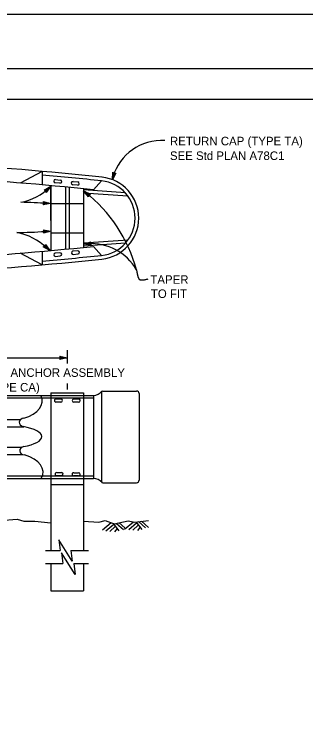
# Model space of a CAD drawing. Extents: x -894 to 866, y -476 to 714.
# Drawn here: x 23 to 262, y 137 to 714 of the extents above; entities that cross this region are included whole.
import ezdxf

# ---------------------------------------------------------------- set-up
doc = ezdxf.new("R2010")
doc.units = 0
for name, color, linetype in [('10 Sheet Format', 7, 'Continuous'), ('56 Stage 3 Anno', 7, 'Continuous'), ('57 Undefined', 7, 'Continuous'), ('60 Nongeo Data', 7, 'Continuous')]:
    doc.layers.add(name, color=color, linetype=linetype)

msp = doc.modelspace()

# ---------------------------------------------------------------- linework, layer by layer
at = {"layer": '10 Sheet Format'}
msp.add_line((-813.45, 643.96), (811.55, 643.96), dxfattribs=at)
for points in [[(-894.04, 713.56), (865.96, 713.56), (865.96, -476.44), (-894.04, -476.44)], [(-863.43, 668.96), (836.57, 668.96), (836.57, -431.04), (-863.43, -431.04)], [(-863.43, 668.96), (836.57, 668.96), (836.57, -431.04), (-863.43, -431.04)]]:
    msp.add_lwpolyline(points, close=True, dxfattribs=at)
at = {"layer": '56 Stage 3 Anno'}
for p, q in [((103.51, 578.02), (103.86, 584.16)), ((106.43, 583.43), (103.51, 578.02)), ((103.86, 584.16), (103.86, 584.16)), ((103.86, 584.16), (104.93, 583.03)), ((103.88, 579.36), (104.15, 583.83)), ((106.03, 583.32), (103.88, 579.35)), ((104.26, 580.68), (104.43, 583.57)), ((105.62, 583.19), (104.26, 580.68)), ((104.64, 582.01), (104.71, 583.25)), ((105.24, 583.12), (104.64, 582.01)), ((104.93, 583.03), (106.43, 583.43)), ((106.43, 583.43), (106.43, 583.43)), ((103.51, 578.02), (103.51, 578.02)), ((47.71, 569.51), (53.07, 572.53)), ((48.11, 569.39), (52.04, 571.6)), ((48.53, 569.28), (51.01, 570.68)), ((51.01, 570.68), (49.33, 568.32)), ((52.04, 571.59), (49.43, 567.95)), ((53.07, 572.53), (49.5, 567.52)), ((53.07, 572.53), (53.07, 572.53)), ((49.2, 569.05), (47.71, 569.51)), ((47.71, 569.51), (47.71, 569.51)), ((48.89, 569.14), (49.99, 569.76)), ((49.5, 567.52), (49.2, 569.05)), ((49.99, 569.76), (49.27, 568.75)), ((49.5, 567.52), (49.5, 567.52)), ((83.87, 564.01), (80.02, 568.8)), ((80.02, 568.8), (80.02, 568.8)), ((80.02, 568.8), (85.54, 566.1)), ((83.92, 564.42), (81.1, 567.94)), ((81.11, 567.94), (85.13, 565.96)), ((83.96, 564.85), (82.18, 567.08)), ((82.18, 567.08), (84.77, 565.8)), ((84.04, 565.23), (83.25, 566.21)), ((83.25, 566.21), (84.37, 565.67)), ((84.08, 565.56), (83.87, 564.01)), ((85.54, 566.1), (84.08, 565.56)), ((85.54, 566.1), (85.54, 566.1)), ((47.85, 558.78), (47.11, 560.15)), ((47.11, 560.15), (47.11, 560.15)), ((47.11, 560.15), (53.05, 558.56)), ((47.31, 559.79), (51.67, 558.62)), ((47.53, 559.42), (50.29, 558.68)), ((47.69, 559.06), (48.91, 558.74)), ((83.87, 564.01), (83.87, 564.01)), ((47, 557.48), (47.85, 558.78)), ((53.05, 558.56), (47, 557.48)), ((47, 557.48), (47, 557.48)), ((51.66, 558.62), (47.25, 557.83)), ((50.29, 558.68), (47.44, 558.17)), ((48.91, 558.74), (47.69, 558.52)), ((53.05, 558.56), (53.05, 558.56)), ((47.93, 535.48), (47.08, 536.78)), ((47.08, 536.78), (47.08, 536.78)), ((47.08, 536.78), (53.13, 535.69)), ((47.31, 536.44), (51.75, 535.64)), ((47.56, 536.09), (50.37, 535.58)), ((53.13, 535.69), (47.19, 534.12)), ((47.19, 534.12), (47.93, 535.48)), ((47.19, 534.12), (47.19, 534.12)), ((51.74, 535.63), (47.41, 534.48)), ((50.37, 535.58), (47.57, 534.84)), ((47.75, 535.75), (48.99, 535.52)), ((48.99, 535.52), (47.79, 535.21)), ((53.13, 535.69), (53.13, 535.69)), ((48.51, 523.45), (48.81, 524.98)), ((48.73, 524.57), (51.34, 520.89)), ((48.81, 524.98), (48.81, 524.98)), ((48.81, 524.98), (52.37, 519.97)), ((80.05, 525.14), (85.86, 527.13)), ((86.16, 524.48), (80.05, 525.14)), ((80.05, 525.14), (80.05, 525.14)), ((85.91, 524.81), (81.42, 525.3)), ((81.43, 525.3), (85.67, 526.75)), ((82.79, 525.45), (85.53, 526.39)), ((85.63, 525.14), (82.79, 525.45)), ((84.17, 525.6), (85.34, 526)), ((85.42, 525.47), (84.17, 525.6)), ((85.86, 527.13), (85.22, 525.72)), ((85.22, 525.72), (86.16, 524.48)), ((85.86, 527.13), (85.86, 527.13)), ((86.16, 524.48), (86.16, 524.48)), ((47.02, 523), (48.51, 523.45)), ((52.37, 519.97), (47.02, 523)), ((47.02, 523), (47.02, 523)), ((51.33, 520.9), (47.44, 523.1)), ((50.32, 521.82), (47.8, 523.24)), ((49.29, 522.74), (48.22, 523.35)), ((48.56, 523.77), (49.29, 522.74)), ((48.66, 524.15), (50.32, 521.82)), ((52.37, 519.97), (52.37, 519.97)), ((66.58, 438.29), (66.58, 427.54)), ((61.38, 432.19), (60.58, 433.53)), ((60.58, 433.53), (60.58, 433.53)), ((60.58, 433.53), (66.58, 432.19)), ((60.79, 433.18), (65.2, 432.19)), ((61.03, 432.82), (63.81, 432.19)), ((61.2, 432.47), (62.43, 432.19)), ((-168.46, 432.19), (66.58, 432.19)), ((66.58, 432.19), (60.58, 430.86)), ((60.58, 430.86), (61.38, 432.19)), ((60.58, 430.86), (60.58, 430.86)), ((65.19, 432.19), (60.81, 431.22)), ((63.81, 432.19), (60.99, 431.57)), ((62.43, 432.19), (61.22, 431.93)), ((66.58, 432.19), (66.58, 432.19)), ((66.58, 411.13), (66.58, 406.28))]:
    msp.add_line(p, q, dxfattribs=at)
for centre, radius, start, end in [((143.63, 568.85), 41.2, 86.05412, 164.27877), ((19.31, 606.11), 47.61, 281.4621, 313.88909), ((5.26, 472.12), 122.3, 15.20481, 51.57236), ((16.87, 36.38), 523.24, 86.34391, 88.69758), ((15.08, 1057.77), 523.24, 271.11582, 273.65609), ((16.89, 487.76), 47.61, 46.11091, 79.86384), ((85.72, 482.17), 43.55, 30.38493, 93.23289)]:
    msp.add_arc(centre, radius, start, end, dxfattribs=at)
msp.add_open_spline([(123.29, 504.2), (124.24, 498.13), (126.24, 495.17), (132.84, 496.66)], degree=2, dxfattribs=at)
at = {"layer": '60 Nongeo Data'}
for p, q in [((46.11, 584.77), (28.11, 575.25)), ((46.11, 584.77), (46.11, 573.72)), ((56.99, 578.02), (60.91, 577.64)), ((71.34, 576.47), (75.26, 576.09)), ((88.04, 569.69), (94.67, 577.04)), ((53.11, 573.1), (53.11, 544.48)), ((53.11, 544.48), (53.11, 571.48)), ((60.66, 575.03), (56.74, 575.4)), ((65.08, 571.98), (65.08, 521.05)), ((68.08, 571.7), (68.08, 521.33)), ((75.01, 573.48), (71.09, 573.85)), ((80.04, 570.51), (80.04, 546.51)), ((114.15, 567.15), (80.04, 569.56)), ((116.31, 564.5), (80.04, 567.06)), ((53.11, 558.51), (80.04, 558.51)), ((53.11, 544.48), (53.11, 519.93)), ((80.04, 546.51), (80.04, 522.51)), ((53.11, 534.51), (80.04, 534.51)), ((116.34, 528.57), (80.04, 526.12)), ((114.2, 525.92), (80.04, 523.61)), ((46.11, 519.31), (46.11, 508.26)), ((75.2, 519.74), (71.29, 519.37)), ((88.04, 523.33), (94.67, 515.99)), ((46.11, 508.26), (28.11, 517.78)), ((60.66, 518.19), (56.74, 517.82)), ((56.99, 515.2), (60.91, 515.58)), ((71.54, 516.76), (75.45, 517.13)), ((94.67, 403.88), (94.67, 330.88)), ((95.67, 404.88), (123.39, 404.88)), ((-692.42, 401.38), (88.04, 401.38)), ((-692.42, 399.38), (88.04, 399.38)), ((53.11, 403.38), (80.04, 403.38)), ((53.11, 403.38), (53.11, 401.38)), ((53.11, 401.38), (53.11, 333.38)), ((57.42, 398.47), (61.42, 398.47)), ((71.99, 398.47), (75.99, 398.47)), ((80.04, 403.38), (80.04, 401.38)), ((80.04, 401.38), (80.04, 333.38)), ((88.04, 401.38), (88.04, 333.38)), ((125.39, 402.88), (125.39, 331.88)), ((61.35, 395.85), (57.35, 395.85)), ((75.92, 395.85), (71.92, 395.85)), ((-369.78, 381.71), (28.58, 381.71)), ((-369.94, 375.71), (31.19, 375.71)), ((-308.92, 359.05), (29.65, 359.05)), ((-307.51, 353.05), (29.78, 353.05)), ((-692.42, 335.38), (88.04, 335.38)), ((61.91, 335.55), (57.91, 335.55)), ((57.98, 338.17), (61.98, 338.17)), ((75.84, 335.38), (71.84, 335.38)), ((71.91, 338.01), (75.91, 338.01)), ((-692.42, 333.38), (88.04, 333.38)), ((53.11, 333.38), (53.11, 274.36)), ((80.04, 333.38), (80.04, 274.36)), ((95.67, 329.88), (123.39, 329.88)), ((53.11, 328.38), (80.04, 328.38)), ((102.67, 296.96), (95.46, 291.02)), ((104.69, 295.63), (98.25, 290.33)), ((105.87, 293.98), (101.47, 289.97)), ((104.23, 296.53), (108.93, 290.55)), ((107.02, 296.53), (112.72, 291.45)), ((109.09, 297.02), (113.84, 292.79)), ((120.72, 297.56), (113.52, 291.62)), ((123.38, 296.68), (116.94, 291.38)), ((124.56, 295.03), (120.16, 291.03)), ((122.92, 297.58), (127.62, 291.6)), ((124.88, 297.98), (130.58, 292.91)), ((127.33, 298.34), (133.03, 293.27)), ((107.43, 292.26), (105.37, 289.73)), ((126.12, 293.31), (124.06, 290.78)), ((48.72, 274.36), (60.82, 274.36)), ((69.62, 274.36), (84.01, 274.36)), ((48.72, 263.6), (63.11, 263.6)), ((53.11, 263.6), (53.11, 241.38)), ((71.91, 263.6), (84.01, 263.6)), ((80.04, 263.6), (80.04, 241.38)), ((53.11, 241.38), (80.04, 241.38)), ((53.11, 241.38), (80.04, 241.38))]:
    msp.add_line(p, q, dxfattribs=at)
for points in [[(-40.26, 298.38), (-27.95, 297.6), (-22.73, 298.91), (-15.23, 296.3), (-3.81, 298.58), (1.73, 297.6), (11.85, 298.91), (25.55, 299.89), (31.09, 298.26), (40.22, 298.26), (53.11, 297.13)], [(80.04, 298.38), (92.35, 297.6), (97.57, 298.91), (105.07, 296.3), (116.49, 298.58), (122.04, 297.6), (133.09, 299.03)], [(69.62, 274.36), (70.72, 265.56), (59.72, 283.16), (60.82, 274.36)], [(71.91, 263.6), (73.01, 254.8), (62.01, 272.4), (63.11, 263.6)]]:
    msp.add_lwpolyline(points, dxfattribs=at)
for centre, radius, start, end in [((-190.4, -2109.76), 2704.89, 83.94137, 89.53513), ((-190.51, -2109.76), 2693.89, 84.06499, 89.43044), ((-187.26, -2113.12), 2704.89, 84.01723, 85.05052), ((56.87, 576.71), 1.31, 84.5337, 264.5337), ((60.79, 576.34), 1.31, 264.53396, 84.53396), ((71.22, 575.16), 1.31, 84.5337, 264.5337), ((91.43, 546.51), 30.7, 276.05863, 83.94137), ((91.43, 546.51), 33.7, 276.05863, 83.94137), ((75.13, 574.78), 1.31, 264.53396, 84.53396), ((-190.51, 3202.79), 2693.89, 270.46898, 275.93501), ((71.41, 518.06), 1.31, 95.4663, 275.4663), ((75.33, 518.44), 1.31, 275.46604, 95.46604), ((-190.51, 3202.79), 2704.89, 270.46707, 276.0587), ((-187.26, 3206.14), 2704.89, 274.94948, 275.98277), ((56.87, 516.51), 1.31, 95.4663, 275.4663), ((60.79, 516.89), 1.31, 275.46604, 95.46604), ((87.61, 411.39), 10, 271.53514, 317.97834), ((95.67, 403.88), 1, 90, 180), ((123.4, 402.88), 2, 0, 90), ((57.38, 397.16), 1.31, 88.47845, 268.47845), ((61.38, 397.16), 1.31, 268.47819, 88.47819), ((71.96, 397.16), 1.31, 88.47845, 268.47845), ((75.96, 397.16), 1.31, 268.47819, 88.47819), ((57.94, 336.86), 1.31, 88.47845, 268.47845), ((61.94, 336.86), 1.31, 268.47819, 88.47819), ((71.88, 336.7), 1.31, 88.47845, 268.47845), ((75.88, 336.7), 1.31, 268.47819, 88.47819), ((87.63, 323.38), 10, 42.02166, 88.46486), ((95.67, 330.88), 1, 180, 270), ((123.4, 331.88), 2, 270, 0)]:
    msp.add_arc(centre, radius, start, end, dxfattribs=at)
for centre, major_axis, ratio, start_param, end_param in [((17.68, 396.68), (-28.49, -0.14), 0.56128, 2.058067, 3.417986), ((31.2, 379.21), (3.85, 0), 0.88454, 1.599463, 4.516227), ((17.33, 367.6), (-28.49, -0.06), 0.324819, 2.060144, 4.229922), ((31.54, 356.08), (3.85, 0), 0.88454, 1.699514, 4.72231), ((18.34, 338.46), (-28.49, -0.14), 0.56128, 2.810144, 4.227846)]:
    msp.add_ellipse(centre, major_axis=major_axis, ratio=ratio, start_param=start_param, end_param=end_param, dxfattribs=at)

# ---------------------------------------------------------------- texts
at = {"layer": '57 Undefined'}
for s, p in [('RETURN CAP (TYPE TA)', (150.62, 606.1)), ('SEE Std PLAN A78C1', (150.62, 594.1)), ('TAPER', (134.6, 492.71)), ('TO FIT', (135.02, 481.12)), ('END ANCHOR ASSEMBLY', (-2.17, 416.54)), ('(TYPE CA)', (-2.17, 404.54))]:
    msp.add_text(s, height=7, dxfattribs=at).set_placement(p)

doc.saveas('drawing.dxf')
